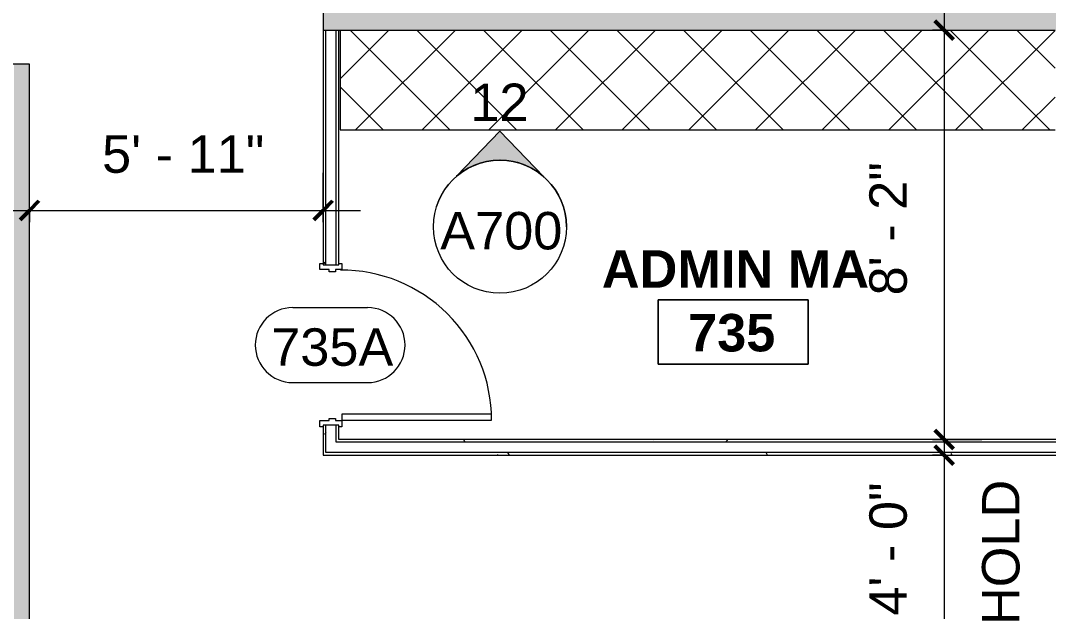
# Model space of a CAD drawing. Header units: inches. Extents: x 920 to 3228, y -557 to 2680.
# Drawn here: x 1919 to 2166.1, y 1665.4 to 1807.4 of the extents above; entities that cross this region are included whole.
import ezdxf

# ---------------------------------------------------------------- set-up
doc = ezdxf.new("R2010")
doc.units = ezdxf.units.IN
doc.header["$MEASUREMENT"] = 0
for name, color, linetype, lineweight in [('A-ANNO-DIMS', 211, 'Continuous', 9), ('A-ANNO-DIMS-96', 211, 'Continuous', 9), ('A-AREA-IDEN', 2, 'Continuous', 9), ('A-DOOR', 31, 'Continuous', 13), ('A-DOOR-IDEN', 31, 'Continuous', 9), ('A-WALL', 113, 'Continuous', 13), ('A-WALL-PATT', 111, 'Continuous', 13), ('G-ANNO-SYMB', 111, 'Continuous', 9), ('I-WALL', 2, 'Continuous', 13), ('Q-CASE', 31, 'Continuous', 13)]:
    doc.layers.add(name, color=color, linetype=linetype, lineweight=lineweight)
doc.styles.add('Arial', font='arial.ttf', dxfattribs={"height": 9})
doc.styles.add('Swis721 Lt BT', font='swissl.ttf', dxfattribs={"height": 9})
doc.styles.add('Swis721 Lt BT_B', font='', dxfattribs={"height": 9})
doc.styles.get('Swis721 Lt BT_B').set_extended_font_data('Swis721 Lt BT', bold=True)
doc.dimstyles.new('OTJ_-_3_32__Linear__0__Tolerance', dxfattribs={"dimscale": 12, "dimtxt": 9.497835, "dimasz": 0.375, "dimexe": 0.75, "dimexo": 0.5, "dimgap": 0.5, "dimtad": 1, "dimdec": 0, "dimzin": 3, "dimdsep": 46, "dimlunit": 4, "dimtxsty": 'Swis721 Lt BT', "dimblk1": 'OBLIQUE', "dimblk2": 'OBLIQUE', "dimsah": 1, "dimcen": 0.09, "dimdle": 0.75, "dimazin": 0, "dimtfac": 1, "dimtdec": 4, "dimtix": 1, "dimtmove": 0, "dimatfit": 3, "dimfxl": 1, "dimtvp": 1, "dimfrac": 2, "dimtolj": 1, "dimtzin": 0, "dimarcsym": 2})
doc.dimstyles.new('OTJ_-_3_32__Linear__1_2__Tolerance', dxfattribs={"dimscale": 12, "dimtxt": 9.497835, "dimasz": 0.375, "dimexe": 0.75, "dimexo": 0.5, "dimgap": 0.5, "dimtad": 1, "dimdec": 1, "dimrnd": 0.5, "dimzin": 3, "dimdsep": 46, "dimlunit": 4, "dimtxsty": 'Swis721 Lt BT', "dimblk1": 'OBLIQUE', "dimblk2": 'OBLIQUE', "dimsah": 1, "dimcen": 0.09, "dimdle": 0.75, "dimazin": 0, "dimtfac": 1, "dimtdec": 4, "dimtix": 1, "dimtmove": 0, "dimatfit": 3, "dimfxl": 1, "dimtvp": 1, "dimfrac": 2, "dimtolj": 1, "dimtzin": 0, "dimarcsym": 2})
pattern_1 = [(0, (664.756, 0), (30.72, 7.68), [1.267, -21.773, 1.267, -21.773, -122.88]), (0, (664.756, 0), (30.72, 7.68), [-46.08, 1.267, -44.813, 1.267, -21.773, -53.76]), (0, (664.756, 0), (30.72, 7.68), [-115.2, 1.267, -14.093, 1.267, -37.133]), (120, (676.276, 3.84), (-22.011075, 22.7643), [1.267, -21.773, 1.267, -21.773, -122.88]), (120, (676.276, 3.84), (-22.011075, 22.7643), [-46.08, 1.267, -44.813, 1.267, -21.773, -53.76]), (120, (676.276, 3.84), (-22.011075, 22.7643), [-115.2, 1.267, -14.093, 1.267, -37.133]), (240, (680.116, 19.2), (-8.708925, -30.4443), [1.267, -21.773, 1.267, -21.773, -122.88]), (240, (680.116, 19.2), (-8.708925, -30.4443), [-46.08, 1.267, -44.813, 1.267, -21.773, -53.76]), (240, (680.116, 19.2), (-8.708925, -30.4443), [-115.2, 1.267, -14.093, 1.267, -37.133])]

# ---------------------------------------------------------------- blocks, each defined once
blk = doc.blocks.new('Door - Single - Solid Door-V12-Level XX  CONSTRUCTION')
at = {"layer": 'A-DOOR', "lineweight": 9}
for p, q in [((-15.63, 2.54), (-14.13, 2.54)), ((-15.63, 1.79), (-15.63, 2.54)), ((-14.13, 2.54), (-14.13, 0.29)), ((22.12, 2.54), (23.62, 2.54)), ((22.12, 0.29), (22.12, 2.54)), ((23.62, 2.54), (23.62, 1.79)), ((-14.13, 0.29), (-13.63, 0.29)), ((-13.63, 0.29), (-13.63, -1.21)), ((21.62, 0.29), (22.12, 0.29)), ((21.62, -1.21), (21.62, 0.29)), ((-15.63, -2.71), (-15.63, -1.96)), ((-14.13, -1.21), (-14.13, -2.71)), ((-13.63, -1.21), (-14.13, -1.21)), ((22.12, -1.21), (21.62, -1.21)), ((22.12, -2.71), (22.12, -1.21)), ((23.62, -1.96), (23.62, -2.71)), ((-14.13, -2.71), (-15.63, -2.71)), ((23.62, -2.71), (22.12, -2.71))]:
    blk.add_line(p, q, dxfattribs=at)
at = {"layer": 'A-DOOR'}
for p, q in [((-12.63, -2.71), (-14.01, -2.71)), ((-14.01, -2.71), (-14.01, -38.71)), ((-12.63, -38.71), (-12.63, -2.71)), ((-14.01, -38.71), (-12.63, -38.71))]:
    blk.add_line(p, q, dxfattribs=at)
at = {"layer": 'A-DOOR', "lineweight": 9}
blk.add_arc((-14.01, -2.71), 36, 270, 0.5, dxfattribs=at)
blk = doc.blocks.new('C-Counter Top1 - ADJ HEIGHT 2-7647505-Level XX  CONSTRUCTION')
at = {"layer": 'Q-CASE', "lineweight": 9}
h = blk.add_hatch(dxfattribs=at)
h.set_pattern_fill('FP_16', color=256, style=0, pattern_type=2)
h.set_pattern_definition([(45, (-1378.305, -1805.075), (-8.012227, 8.012227), []), (135, (-1378.305, -1805.075), (-8.012227, -8.012227), [])])
h.paths.add_polyline_path([(124.6, -24), (124.6, 0), (-47.26, 0), (-47.26, -24), (88.17, -24)], flags=0)
for p, q in [((-47.26, 0), (-47.26, -24)), ((-47.26, -24), (124.6, -24))]:
    blk.add_line(p, q, dxfattribs=at)
blk = doc.blocks.new('Room Tag - Room Name and Number-3379422-Level XX  CONSTRUCTION')
at = {"layer": 'A-AREA-IDEN'}
for p, q in [((-0.1881, -0.1636), (-0.1881, -0.0018)), ((-0.1881, -0.0018), (0.1869, -0.0018)), ((0.1869, -0.0018), (-0.1881, -0.0018)), ((-0.1881, -0.0018), (-0.1881, -0.1636)), ((0.1869, -0.0018), (0.1869, -0.1636)), ((0.1869, -0.1636), (0.1869, -0.0018)), ((0.1869, -0.1636), (-0.1881, -0.1636)), ((-0.1881, -0.1636), (0.1869, -0.1636))]:
    blk.add_line(p, q, dxfattribs=at)
blk = doc.blocks.new('Door Tag - Door Tag-41184-Level XX  CONSTRUCTION')
at = {"layer": 'A-DOOR-IDEN'}
for p, q in [((-0.09375, 0.09375), (0.09375, 0.09375)), ((-0.09375, -0.09375), (0.09375, -0.09375))]:
    blk.add_line(p, q, dxfattribs=at)
for centre, start, end in [((-0.09375, 0), 90, 270), ((0.09375, 0), 270, 90)]:
    blk.add_arc(centre, 0.09375, start, end, dxfattribs=at)
blk = doc.blocks.new('DIMBLOCK32-Level XX  CONSTRUCTION')
at = {"layer": 'A-ANNO-DIMS-96'}
for p, q in [((2141.04, 1711.92), (2141.04, 1645.92)), ((2138.23, 1702.92), (2150.04, 1702.92)), ((2141.04, 1702.92), (2138.23, 1702.92)), ((2138.23, 1654.92), (2150.04, 1654.92)), ((2141.04, 1654.92), (2138.23, 1654.92))]:
    blk.add_line(p, q, dxfattribs=at)
at = {"layer": 'A-ANNO-DIMS-96', "lineweight": 50}
for p, q in [((2141.04, 1702.92), (2138.79, 1705.17)), ((2141.04, 1702.92), (2143.29, 1700.67)), ((2141.04, 1654.92), (2138.79, 1657.17)), ((2141.04, 1654.92), (2143.29, 1652.67))]:
    blk.add_line(p, q, dxfattribs=at)
at = {"layer": 'A-ANNO-DIMS-96', "color": 0, "char_height": 9, "attachment_point": 1, "rotation": 90, "line_spacing_factor": 1.005062, "style": 'Swis721 Lt BT'}
for s, insert, width in [('4\' - 0"', (2123.03, 1664.37), 34.9159), ('HOLD', (2150.11, 1662.11), 40.3432)]:
    blk.add_mtext(s, dxfattribs=dict(at, insert=insert, width=width))
blk = doc.blocks.new('_Oblique')
at = {"color": 0, "linetype": 'ByBlock', "lineweight": -2}
blk.add_line((-0.5, -0.5), (0.5, 0.5), dxfattribs=at)
blk = doc.blocks.new('DIMBLOCK33-Level XX  CONSTRUCTION')
at = {"layer": 'A-ANNO-DIMS-96'}
for p, q in [((2141.04, 1814.08), (2141.04, 1697.67)), ((2138.23, 1805.08), (2150.04, 1805.08)), ((2141.04, 1805.08), (2138.23, 1805.08)), ((2138.23, 1706.67), (2150.04, 1706.67)), ((2141.04, 1706.67), (2138.23, 1706.67))]:
    blk.add_line(p, q, dxfattribs=at)
at = {"layer": 'A-ANNO-DIMS-96', "lineweight": 50}
for p, q in [((2141.04, 1805.08), (2138.79, 1807.33)), ((2141.04, 1805.08), (2143.29, 1802.83)), ((2141.04, 1706.67), (2138.79, 1708.92)), ((2141.04, 1706.67), (2143.29, 1704.42))]:
    blk.add_line(p, q, dxfattribs=at)
at = {"layer": 'A-ANNO-DIMS-96', "color": 0, "insert": (2123.03, 1741.32), "char_height": 9, "width": 34.9159, "attachment_point": 1, "rotation": 90, "line_spacing_factor": 1.005062, "style": 'Swis721 Lt BT'}
blk.add_mtext('8\' - 2"', dxfattribs=at)
blk = doc.blocks.new('DIMBLOCK34-Level XX  CONSTRUCTION')
at = {"layer": 'A-ANNO-DIMS-96'}
for p, q in [((1921.18, 1758.95), (1921.18, 1770.76)), ((1991.72, 1758.95), (1991.72, 1770.76)), ((1912.18, 1761.76), (2000.72, 1761.76)), ((1921.18, 1761.76), (1921.18, 1758.95)), ((1991.72, 1761.76), (1991.72, 1758.95))]:
    blk.add_line(p, q, dxfattribs=at)
at = {"layer": 'A-ANNO-DIMS-96', "lineweight": 50}
for p, q in [((1921.18, 1761.76), (1918.93, 1759.51)), ((1921.18, 1761.76), (1923.43, 1764.01)), ((1991.72, 1761.76), (1989.47, 1759.51)), ((1991.72, 1761.76), (1993.97, 1764.01))]:
    blk.add_line(p, q, dxfattribs=at)
at = {"layer": 'A-ANNO-DIMS-96', "color": 0, "insert": (1938.59, 1779.78), "char_height": 9, "width": 42.8759, "attachment_point": 1, "line_spacing_factor": 1.005062, "style": 'Swis721 Lt BT'}
blk.add_mtext('5\' - 11"', dxfattribs=at)
blk = doc.blocks.new('Elevation - Filled Arrow 2-347888-Level XX  CONSTRUCTION')
at = {"layer": 'G-ANNO-SYMB'}
blk.add_circle((0, 0), 0.1664, dxfattribs=at)
blk = doc.blocks.new('Elevation - Filled Arrow-151867-Level XX  CONSTRUCTION')
at = {"layer": 'G-ANNO-SYMB'}
h = blk.add_hatch(color=256, dxfattribs=at)
edge = h.paths.add_edge_path(flags=0)
edge.add_line((0, 0.2393), (0.1103, 0.1247))
edge.add_arc((-0.0002, -0.0002), 0.1667, 48.498, 130.5571)
edge.add_line((-0.1085, 0.1265), (0, 0.2393))
for p, q in [((0, 0.2393), (-0.1085, 0.1265)), ((-0.1084, 0.1266), (0, 0.2393)), ((0, 0.2393), (-0.1084, 0.1266)), ((0, 0.2393), (0.11, 0.1249)), ((0.1103, 0.1247), (0, 0.2393))]:
    blk.add_line(p, q, dxfattribs=at)
blk.add_arc((-0.0002, -0.0002), 0.1667, 48.498, 130.5571, dxfattribs=at)
blk.add_ellipse((-0.0002, -0.0001), major_axis=(-0.1667, 0), ratio=0.999376, start_param=3.141593, end_param=6.283185, dxfattribs=at)

msp = doc.modelspace()

# ---------------------------------------------------------------- hatches: boundary and pattern name
at = {"layer": 'A-WALL-PATT', "lineweight": 9}
for points in [[(2172.29, 1805.08), (2189.69, 1805.08), (2189.69, 1809.7), (1991.72, 1809.7), (1991.72, 1805.08), (2167.66, 1805.08)], [(1921.18, 1499.04), (1921.18, 1796.86), (1917.43, 1796.86), (1917.43, 1499.04)]]:
    msp.add_hatch(color=7, dxfattribs=at).paths.add_polyline_path(points, flags=0)
h = msp.add_hatch(dxfattribs=at)
h.set_pattern_fill('FP_11', color=256, style=0, pattern_type=2)
h.set_pattern_definition(pattern_1)
h.paths.add_polyline_path([(1992.35, 1702.92), (1992.35, 1710.14), (1991.72, 1710.14), (1991.72, 1702.92)], flags=0)
h.paths.add_polyline_path([(1992.35, 1748.64), (1992.35, 1805.08), (1991.72, 1805.08), (1991.72, 1748.64)], flags=0)
h = msp.add_hatch(dxfattribs=at)
h.set_pattern_fill('FP_11', color=256, style=0, pattern_type=2)
h.set_pattern_definition(pattern_1)
h.paths.add_polyline_path([(1994.85, 1706.04), (1995.47, 1706.04), (1995.47, 1710.14), (1994.85, 1710.14), (1994.85, 1706.67)], flags=0)
h.paths.add_polyline_path([(1994.85, 1748.64), (1995.47, 1748.64), (1995.47, 1805.08), (1994.85, 1805.08), (1994.85, 1760.38)], flags=0)
h = msp.add_hatch(dxfattribs=at)
h.set_pattern_fill('FP_11', color=256, style=0, pattern_type=2)
h.set_pattern_definition(pattern_1)
h.paths.add_polyline_path([(2189.89, 1706.04), (2190.51, 1706.04), (2189.89, 1706.67), (1995.47, 1706.67), (1995.47, 1706.04), (2189.63, 1706.04)], flags=0)
h = msp.add_hatch(dxfattribs=at)
h.set_pattern_fill('FP_11', color=256, style=0, pattern_type=2)
h.set_pattern_definition(pattern_1)
h.paths.add_polyline_path([(2188.33, 1702.92), (2189.22, 1702.92), (2188.59, 1703.54), (1992.35, 1703.54), (1992.35, 1702.92), (2179.64, 1702.92)], flags=0)

# ---------------------------------------------------------------- linework, layer by layer
at = {"layer": 'A-WALL', "color": 8, "lineweight": 20}
for p, q in [((1991.72, 1908.2), (1991.72, 1805.08)), ((1991.72, 1805.08), (2167.66, 1805.08))]:
    msp.add_line(p, q, dxfattribs=at)
at = {"layer": 'A-WALL'}
for p, q in [((1992.35, 1748.64), (1992.35, 1805.08)), ((1994.85, 1748.64), (1994.85, 1805.08)), ((1992.35, 1703.54), (1992.35, 1710.14)), ((1994.85, 1706.04), (1994.85, 1710.14)), ((2189.63, 1706.04), (1994.85, 1706.04)), ((2188.59, 1703.54), (1992.35, 1703.54))]:
    msp.add_line(p, q, dxfattribs=at)
at = {"layer": 'I-WALL'}
for p, q in [((1991.72, 1805.08), (1991.72, 1748.64)), ((1995.47, 1748.64), (1995.47, 1805.08)), ((1991.72, 1748.64), (1995.47, 1748.64)), ((1991.72, 1710.14), (1991.72, 1702.92)), ((1995.47, 1710.14), (1991.72, 1710.14)), ((1995.47, 1706.67), (1995.47, 1710.14)), ((2189.89, 1706.67), (1995.47, 1706.67)), ((1991.72, 1702.92), (2188.33, 1702.92))]:
    msp.add_line(p, q, dxfattribs=at)
at = {"layer": 'I-WALL', "color": 8, "lineweight": 20}
for p, q in [((1921.18, 1796.86), (1845.38, 1796.86)), ((1921.18, 1654.92), (1921.18, 1796.86))]:
    msp.add_line(p, q, dxfattribs=at)

# ---------------------------------------------------------------- block references
at = {"layer": 'A-AREA-IDEN', "xscale": 95.99999999999994, "yscale": 95.99999999999994, "zscale": 95.99999999999994}
msp.add_blockref('Room Tag - Room Name and Number-3379422-Level XX  CONSTRUCTION', (2090.35, 1740.47), dxfattribs=at)
at = {"layer": 'A-DOOR', "rotation": 89.99999999999987}
msp.add_blockref('Door - Single - Solid Door-V12-Level XX  CONSTRUCTION', (1993.51, 1725.39), dxfattribs=at)
at = {"layer": 'A-DOOR-IDEN', "xscale": 95.99999999999994, "yscale": 95.99999999999994, "zscale": 95.99999999999994}
msp.add_blockref('Door Tag - Door Tag-41184-Level XX  CONSTRUCTION', (1993.42, 1729.39), dxfattribs=at)
at = {"layer": 'G-ANNO-SYMB', "xscale": 95.99999999999994, "yscale": 95.99999999999994, "zscale": 95.99999999999994}
for name in ['Elevation - Filled Arrow-151867-Level XX  CONSTRUCTION', 'Elevation - Filled Arrow 2-347888-Level XX  CONSTRUCTION']:
    msp.add_blockref(name, (2034.23, 1757.82), dxfattribs=at)
at = {"layer": 'Q-CASE', "lineweight": 9}
msp.add_blockref('C-Counter Top1 - ADJ HEIGHT 2-7647505-Level XX  CONSTRUCTION', (2043.06, 1805.08), dxfattribs=at)

# ---------------------------------------------------------------- texts
at = {"layer": 'A-AREA-IDEN', "char_height": 9, "attachment_point": 1, "style": 'Swis721 Lt BT_B'}
for s, insert, width in [('ADMIN MA', (2058.72, 1752.18), 76.356), ('735', (2079.45, 1736.87), 25.452)]:
    msp.add_mtext(s, dxfattribs=dict(at, insert=insert, width=width))
at = {"layer": 'A-DOOR-IDEN', "insert": (1979.24, 1733.41), "char_height": 9, "width": 33.936, "attachment_point": 1, "style": 'Swis721 Lt BT'}
msp.add_mtext('735A', dxfattribs=at)
at = {"layer": 'G-ANNO-SYMB', "char_height": 9, "attachment_point": 1}
for s, insert, width, style in [('12', (2027.12, 1792.21), 16.362, 'Swis721 Lt BT'), ('A700', (2019.87, 1761.37), 35.754, 'Arial')]:
    msp.add_mtext(s, dxfattribs=dict(at, insert=insert, width=width, style=style))

# ---------------------------------------------------------------- dimensions: what is measured, and where the dimension line sits
at = {"layer": 'A-ANNO-DIMS'}
dim = msp.add_linear_dim(base=(2141.04, 1706.67), p1=(2144.23, 1805.08), p2=(2144.23, 1706.67), angle=90, dimstyle='OTJ_-_3_32__Linear__0__Tolerance', override={"dimpost": '<>', "dimfxl": 98.407923}, dxfattribs=at)
dim.commit()
dim.dimension.update_dxf_attribs({"geometry": 'DIMBLOCK33-Level XX  CONSTRUCTION', "text_midpoint": (2130.42, 1755.87)})
dim = msp.add_linear_dim(base=(1991.72, 1761.76), p1=(1921.18, 1764.95), p2=(1991.72, 1764.95), dimstyle='OTJ_-_3_32__Linear__0__Tolerance', override={"dimpost": '<>', "dimfxl": 70.537133}, dxfattribs=at)
dim.commit()
dim.dimension.update_dxf_attribs({"geometry": 'DIMBLOCK34-Level XX  CONSTRUCTION', "text_midpoint": (1956.45, 1772.39)})
dim = msp.add_linear_dim(base=(2141.04, 1654.92), p1=(2144.23, 1702.92), p2=(2144.23, 1654.92), angle=90, text='<>\\XHOLD', dimstyle='OTJ_-_3_32__Linear__1_2__Tolerance', override={"dimpost": '<>', "dimfxl": 48}, dxfattribs=at)
dim.commit()
dim.dimension.update_dxf_attribs({"geometry": 'DIMBLOCK32-Level XX  CONSTRUCTION', "text_midpoint": (2141.04, 1678.92)})

doc.saveas('drawing.dxf')
